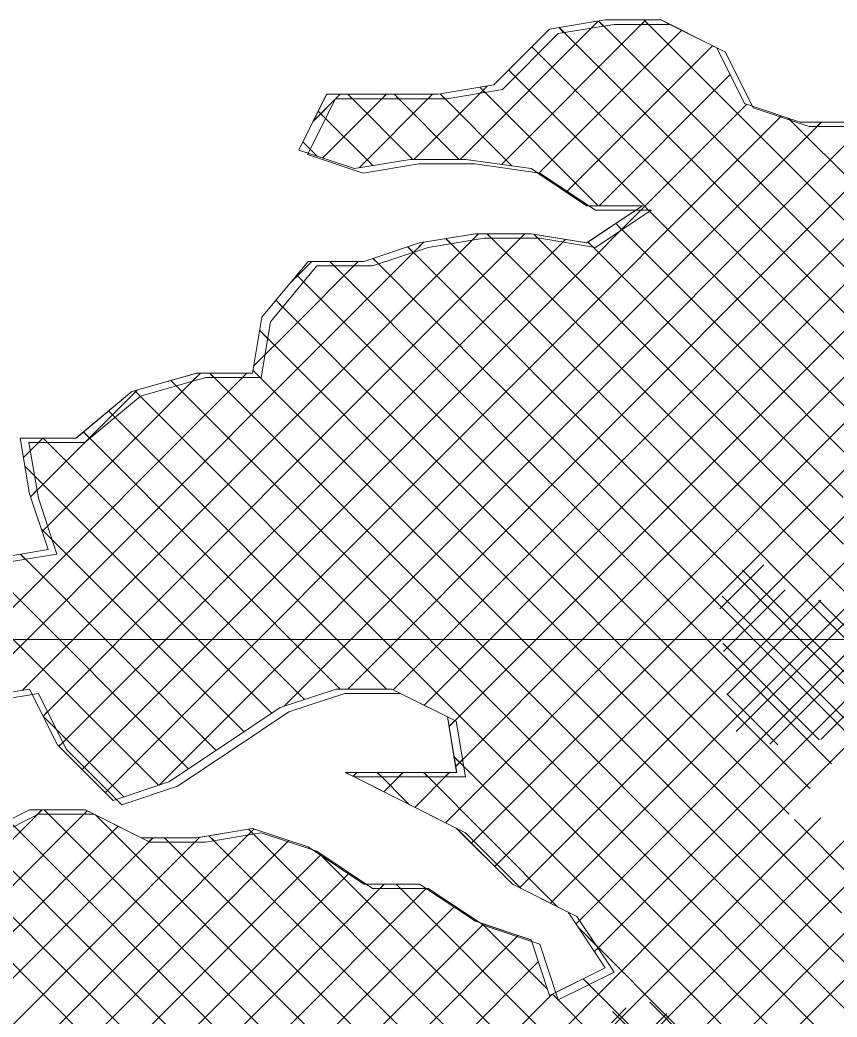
# Model space of a CAD drawing. Header units: millimetres. Extents: x -35517 to 139323, y -3702 to 5999.
# Drawn here: x 132737 to 134119, y 3792 to 5479 of the extents above; entities that cross this region are included whole.
import ezdxf

# ---------------------------------------------------------------- set-up
doc = ezdxf.new("R2010")
doc.units = ezdxf.units.MM
for name, color, linetype, lineweight in [('G-ANNO-TEXT', 231, 'Continuous', 5), ('G-IMPT', 8, 'Continuous', 5), ('L-PLNT', 71, 'Continuous', 5)]:
    doc.layers.add(name, color=color, linetype=linetype, lineweight=lineweight)

# ---------------------------------------------------------------- blocks, each defined once
blk = doc.blocks.new('SVA_Shades of Green Tree - Australian_Tree_based_on_Leopard_Tree_2901-1101184-GENERAL EAST ELEVATION')
at = {"layer": 'G-IMPT'}
for p, q in [((24905.8, 5243.4), (25139.3, 5477.4)), ((24975.5, 5234.9), (25219.6, 5479.3)), ((25127.4, 5465.5), (25139.2, 5477.4)), ((25148.3, 5469), (25139.9, 5477.5)), ((25887.3, 4728.9), (25140, 5477.5)), ((25212.1, 5471.9), (25219.5, 5479.3)), ((25223.7, 5471.9), (25216.3, 5479.3)), ((25929, 4765.6), (25216.4, 5479.3)), ((25038.2, 5219.2), (25280.4, 5461.8)), ((25081.2, 5457.8), (25072.7, 5466.3)), ((25820.7, 4717.2), (25072.9, 5466.3)), ((25085.2, 5187.9), (25332.6, 5435.7)), ((25038, 5422.6), (25026.9, 5433.7)), ((25780.1, 4679.4), (25027.1, 5433.7)), ((25455, 4930.8), (25924.1, 5400.7)), ((24998.9, 5383.4), (24987.8, 5394.5)), ((25452.1, 4929.5), (24987.9, 5394.5)), ((25140.5, 5164.8), (25362.2, 5386.9)), ((25507.2, 4904.7), (25997.4, 5395.8)), ((24827.5, 5243.4), (24951.2, 5367.3)), ((24939.2, 5355.5), (24951.1, 5367.3)), ((24657.4, 5308.3), (24702.5, 5353.5)), ((24673.2, 5245.7), (24780.8, 5353.5)), ((24694.8, 5345.9), (24702.4, 5353.5)), ((24722.9, 5346.1), (24715.5, 5353.5)), ((24825.5, 5243.4), (24715.6, 5353.5)), ((24734.8, 5229), (24859.1, 5353.5)), ((24773.3, 5346.1), (24780.7, 5353.5)), ((24801.2, 5346.1), (24793.8, 5353.5)), ((24903.8, 5243.4), (24793.9, 5353.5)), ((24851.6, 5346.1), (24859, 5353.5)), ((24879.5, 5346.1), (24871.6, 5354.1)), ((24993.2, 5232.3), (24871.7, 5354.1)), ((24947.1, 5356.8), (24938.7, 5365.3)), ((25138.9, 5164.8), (24938.8, 5365.3)), ((24657.2, 5308.3), (24694.3, 5345.5)), ((24917.3, 4862.8), (25390.3, 5336.6)), ((24678, 5312.7), (24665.6, 5325.1)), ((24757.8, 5232.9), (24665.7, 5325.1)), ((24976, 4843.2), (25449, 5317)), ((25447.1, 5315.2), (25448.9, 5317)), ((24999.8, 4788.6), (25516.7, 5306.3)), ((25023.2, 4733.7), (25595, 5306.3)), ((25044.1, 4676.2), (25673.3, 5306.3)), ((25093.4, 4647.1), (25751.6, 5306.3)), ((25464.2, 5309.5), (25460.5, 5313.1)), ((25953.7, 4819.2), (25460.6, 5313.1)), ((25509.2, 5299), (25516.5, 5306.3)), ((24651.9, 5260.4), (24639.5, 5272.8)), ((24663.5, 5248.9), (24639.6, 5272.8)), ((25038.1, 5219.2), (25039.3, 5220.5)), ((25541.1, 4624.9), (26139, 5223.9)), ((25085.1, 5187.9), (25086.6, 5189.4)), ((25176.5, 5122.5), (25211.3, 5157.4)), ((25226.2, 5155.7), (25224.5, 5157.4)), ((25179.2, 5124.4), (25168.8, 5134.8)), ((25398.9, 4904.4), (25168.9, 5134.8)), ((24673.4, 4853.8), (24936.8, 5117.6)), ((24695, 4797), (25015.1, 5117.6)), ((24925.9, 5106.9), (24936.7, 5117.6)), ((24958.4, 5110.2), (24951, 5117.6)), ((25308, 4760.1), (24951.1, 5117.6)), ((25007.6, 5110.2), (25015, 5117.6)), ((25036.7, 5110.2), (25030.1, 5116.8)), ((25313.3, 4833.3), (25030.2, 5116.8)), ((24651.8, 4910.6), (24843.9, 5103.1)), ((24745.7, 4769.4), (25083.7, 5107.9)), ((24827.1, 5086.3), (24843.8, 5103.1)), ((24889.5, 5100.8), (24881.1, 5109.3)), ((25274.8, 4715), (24881.2, 5109.3)), ((25079.3, 5103.7), (25083.6, 5107.9)), ((25129.9, 5095.3), (25121.8, 5103.4)), ((25345.6, 4879.3), (25122, 5103.4)), ((24826.1, 5085.9), (24816.8, 5095.2)), ((25237.1, 4674.4), (24816.9, 5095.2)), ((24617, 5032.7), (24654.7, 5070.5)), ((24617.1, 5032.7), (24654.8, 5070.5)), ((24622.9, 4960), (24733.1, 5070.5)), ((24692.3, 5063.1), (24684.9, 5070.5)), ((24897, 4858.1), (24685.1, 5070.5)), ((24725.6, 5063.1), (24733, 5070.5)), ((24767.3, 5066.3), (24758.1, 5075.6)), ((24960.6, 4872.8), (24758.2, 5075.6)), ((24640.9, 5036.2), (24629.4, 5047.6)), ((24843.6, 4833.3), (24629.5, 5047.6)), ((24605.3, 4993.4), (24593.8, 5004.9)), ((24808.3, 4790.1), (24593.9, 5004.9)), ((24556.2, 4893.3), (24622.9, 4960)), ((24580, 4940.3), (24566.2, 4954.1)), ((24677.7, 4842.6), (24566.3, 4954.1)), ((25309.8, 4785.5), (25455, 4930.8)), ((25578.6, 4802.8), (25452.1, 4929.5)), ((24556.1, 4893.3), (24575.4, 4912.6)), ((24063.9, 4321.7), (24651.8, 4910.6)), ((24886.9, 4283.4), (25507.2, 4904.7)), ((25578.3, 4724.7), (25398.9, 4904.4)), ((23964.4, 4300.5), (24544.7, 4881.7)), ((24198.6, 4613.5), (24466.4, 4881.7)), ((24452.5, 4868), (24466.3, 4881.7)), ((24489.2, 4874.3), (24481.8, 4881.7)), ((25413.9, 3948.3), (24482, 4881.7)), ((24537.2, 4874.3), (24544.6, 4881.7)), ((24567.5, 4874.3), (24555, 4886.9)), ((25503.5, 3936.9), (24555.1, 4886.9)), ((24898.1, 4216.1), (25559.4, 4878.6)), ((25553.5, 4671.1), (25345.6, 4879.3)), ((24266.3, 4210.8), (24917.3, 4862.8)), ((24425.1, 4860.1), (24416.1, 4869.2)), ((25296.2, 3987.7), (24416.2, 4869.2)), ((24964.9, 4868.6), (24960.6, 4872.8)), ((25197.6, 4635.5), (24964.9, 4868.6)), ((24165.5, 4345.1), (24673.4, 4853.8)), ((24179, 4672.3), (24359.3, 4852.9)), ((24271.2, 4764.8), (24359.2, 4852.9)), ((24305.5, 4171.6), (24976, 4843.2)), ((24364.6, 4842.4), (24355.2, 4851.8)), ((25261.6, 3943.9), (24355.3, 4851.8)), ((25024.3, 4730.6), (24897, 4858.1)), ((24752.9, 4767.2), (24677.7, 4842.6)), ((25497.9, 4177.8), (24843.6, 4833.3)), ((25554.3, 4591.9), (25313.3, 4833.3)), ((24321.7, 4806.9), (24310.9, 4817.7)), ((24780.9, 4347), (24311, 4817.7)), ((24881, 4120.6), (25576.8, 4817.6)), ((24279, 4771.2), (24268.2, 4782)), ((24702.6, 4347), (24268.3, 4782)), ((24396.5, 4184.3), (24999.8, 4788.6)), ((25462, 4135.4), (24808.3, 4790.1)), ((25163.9, 4639.3), (25309.8, 4785.5)), ((24167.1, 4738.8), (24199.9, 4771.7)), ((24192.4, 4764.3), (24199.8, 4771.7)), ((24207.6, 4764.3), (24200.3, 4771.7)), ((24642.1, 4329.2), (24200.4, 4771.7)), ((24227.2, 4250), (24745.7, 4769.4)), ((25550.5, 3968.3), (24752.9, 4767.2)), ((25943.4, 4123.7), (25308, 4760.1)), ((24167, 4738.8), (24178.6, 4750.5)), ((24924.8, 4086.1), (25585.5, 4747.8)), ((24608.1, 4317.8), (25023.2, 4733.7)), ((25109.5, 4645.3), (25024.3, 4730.6)), ((24185.8, 4707.8), (24169.4, 4724.1)), ((24587, 4306), (24169.5, 4724.1)), ((25898.3, 4090.5), (25274.8, 4715)), ((25515.5, 4261.4), (25961, 4707.7)), ((24178.9, 4672.3), (24189.8, 4683.3)), ((24715.6, 4347), (25044.1, 4676.2)), ((25853.1, 4057.3), (25237.1, 4674.4)), ((24792.5, 4345.7), (25093.4, 4647.1)), ((25533.8, 4220.3), (25109.5, 4645.3)), ((24395.6, 4184), (23943, 4637.4)), ((24844.7, 4319.6), (25163.9, 4639.3)), ((24964, 4046.9), (25541.1, 4624.9)), ((25807.9, 4024.1), (25197.6, 4635.5)), ((24215.5, 4599.6), (24196.9, 4618.2)), ((24540, 4274.6), (24197, 4618.2)), ((24198.5, 4613.5), (24207.7, 4622.8)), ((24446, 4211.9), (24079.7, 4578.8)), ((24170.1, 4566.6), (24161.6, 4575.1)), ((24493, 4243.2), (24161.7, 4575.1)), ((25006.2, 4010.7), (25563.5, 4568.9)), ((25345, 4482.8), (25419.5, 4557.4)), ((25372.7, 4275.2), (25665.6, 4568.6)), ((25959, 3971.2), (25382.5, 4548.7)), ((25429.6, 4253.8), (25708.7, 4533.3)), ((25058.4, 3984.6), (25585.8, 4512.9)), ((25351, 4410.4), (25455.1, 4514.6)), ((25879.5, 3972.4), (25348.9, 4503.9)), ((25357, 4338), (25515.9, 4497.1)), ((25999.9, 4008.7), (25512.3, 4497.1)), ((25101.7, 3949.5), (25633.1, 4481.8)), ((25296.4, 3987.7), (25766.2, 4458.3)), ((25133, 3902.5), (25680.7, 4451.1)), ((25513.1, 4261), (25349.8, 4424.6)), ((25443.1, 4252.7), (25356.9, 4339)), ((24886.7, 4283.4), (24896.8, 4293.5)), ((24227, 4250), (24233.6, 4256.5)), ((24911.6, 4216), (24895.2, 4232.4)), ((25257.8, 3869.3), (24895.4, 4232.4)), ((24897.9, 4216.1), (24909.6, 4227.8)), ((24266.2, 4210.8), (24269.9, 4214.5)), ((24724.2, 4199), (24730.7, 4205.5)), ((24724.4, 4199), (24730.9, 4205.5)), ((24772.8, 4198.1), (24765.5, 4205.5)), ((24819.8, 4151.2), (24765.6, 4205.5)), ((24776.6, 4172.9), (24809.2, 4205.5)), ((24801.6, 4198.1), (24809, 4205.5)), ((24828.8, 4146.7), (24887.4, 4205.5)), ((24851.1, 4198.1), (24843.8, 4205.5)), ((25070.5, 3978.5), (24843.9, 4205.5)), ((24879.9, 4198.1), (24887.3, 4205.5)), ((24305.4, 4171.6), (24309.1, 4175.3)), ((23658.1, 3601.5), (24198.3, 4142.6)), ((23674.7, 3539.7), (24274.9, 4140.9)), ((24189.5, 4133.9), (24198.1, 4142.6)), ((24209.3, 4135.2), (24201.9, 4142.6)), ((24622.4, 3721.5), (24202, 4142.6)), ((24269.1, 4135.2), (24274.8, 4140.9)), ((24606.5, 3659.1), (24141.6, 4124.7)), ((24658.2, 3764), (24289, 4133.8)), ((25359.2, 3972.2), (25515.6, 4128.9)), ((25413.7, 3948.3), (25598.5, 4133.5)), ((25569.5, 4027.7), (25471, 4126.4)), ((23687.2, 3473.8), (24327.1, 4114.8)), ((23933.3, 3485.1), (24557.3, 4110.1)), ((24547.2, 4100.1), (24557.2, 4110.1)), ((24556, 4101.6), (24547.6, 4110)), ((24968.6, 3688.4), (24547.7, 4110)), ((23734.2, 3442.4), (24386.1, 4095.4)), ((23793.3, 3423.2), (24465.2, 4096.3)), ((24440.3, 3590.2), (23935.9, 4095.4)), ((24492.5, 3616.3), (24014.2, 4095.4)), ((24555.5, 3631.7), (24089.4, 4098.6)), ((24257.5, 3731.3), (24616.1, 4090.5)), ((24379.2, 4088.7), (24385.9, 4095.4)), ((24413, 4088), (24405.6, 4095.4)), ((24736.5, 3764), (24405.7, 4095.4)), ((24456.9, 4088), (24465.1, 4096.3)), ((24488.9, 4090.4), (24480.5, 4098.8)), ((24831.8, 3747.1), (24480.6, 4098.8)), ((24614.1, 4088.7), (24615.9, 4090.5)), ((24924.7, 4086.1), (24928.4, 4089.8)), ((24288.8, 3684.3), (24669.5, 4065.7)), ((25024.8, 3710.6), (24671.8, 4064.1)), ((24963.9, 4046.9), (24967.6, 4050.6)), ((24320.8, 3637.9), (24716.5, 4034.3)), ((24367.8, 3606.6), (24777.3, 4016.8)), ((24769.8, 4009.4), (24777.2, 4016.8)), ((24804.7, 4009.4), (24797.3, 4016.8)), ((25135.7, 3677.9), (24797.4, 4016.8)), ((25468.2, 3924.5), (25568.8, 4025.3)), ((24419.1, 3579.6), (24848.2, 4009.3)), ((25262.2, 3953.5), (25296.4, 3987.7)), ((26029.6, 3253.1), (25296.2, 3987.7)), ((24681.6, 3764), (24895.2, 3978)), ((25257.3, 3870.1), (25359.2, 3972.2)), ((24759.9, 3764), (24944.9, 3949.3)), ((24945.3, 3946.9), (24942, 3950.3)), ((25053.3, 3838.9), (24942.1, 3950.3)), ((24943.5, 3948.1), (24944.8, 3949.3)), ((25020.9, 3711.7), (25262.2, 3953.5)), ((25101.6, 3949.5), (25107.5, 3955.5)), ((24534, 2910.4), (25556, 3934)), ((25135.9, 3912.9), (25106.1, 3942.8)), ((25328.4, 3720.2), (25106.2, 3942.8)), ((25951.3, 3253.1), (25261.6, 3943.9)), ((25290.2, 3824.7), (25413.7, 3948.3)), ((26107.9, 3253.1), (25413.9, 3948.3)), ((26128.9, 3310.4), (25503.5, 3936.9)), ((24760.7, 3058.9), (25618, 3917.7)), ((24825.4, 3751.2), (25003.6, 3929.7)), ((25001.7, 3927.9), (25003.5, 3929.7)), ((25323, 3779.1), (25468.2, 3924.5)), ((25132.9, 3902.5), (25138.8, 3908.4)), ((24872.9, 3720.4), (25037.8, 3885.5)), ((25081.4, 3693.9), (25257.3, 3870.1)), ((25873, 3253.1), (25257.8, 3869.3)), ((25123.6, 3846.7), (25113.8, 3856.6)), ((25279, 3691.2), (25113.9, 3856.6)), ((24920.5, 3689.6), (25060.5, 3829.9)), ((25229.7, 3662.1), (25061.7, 3830.5)), ((25141.9, 3676.1), (25290.2, 3824.7)), ((25311.1, 3732), (25226.2, 3817.1)), ((24939.4, 3481.2), (25255.3, 3797.6)), ((25161.4, 3782), (25186.5, 3807.2)), ((25948.4, 3015.2), (25163.5, 3801.4))]:
    blk.add_line(p, q, dxfattribs=at)
at = {"layer": 'G-IMPT', "flags": 128}
for points in [[(25779.4, 5306.3), (25481, 5306.3), (25386.7, 5337.8), (25339.6, 5432.2), (25245.4, 5479.3), (25151.1, 5479.3), (25056.9, 5463.6), (24962.7, 5369.3), (24868.4, 5353.5), (24679.9, 5353.5), (24632.8, 5259.2), (24727.1, 5227.7), (24821.3, 5243.4), (24915.5, 5243.4), (25025.5, 5227.7), (25119.7, 5164.8), (25214, 5164.8), (25119.7, 5101.9), (25025.5, 5117.6), (24931.3, 5117.6), (24837, 5101.9), (24742.8, 5070.5), (24648.5, 5070.5), (24570, 4976.1), (24554.3, 4881.7), (24460.1, 4881.7), (24350.1, 4850.3), (24255.9, 4771.7), (24161.6, 4771.7), (24177.3, 4677.3), (24208.7, 4582.9), (24114.5, 4567.2)], [(24083.1, 4331.3), (24177.3, 4347), (24224.5, 4252.7), (24318.7, 4158.3), (24412.9, 4189.8), (24507.2, 4252.7), (24601.4, 4315.6), (24695.7, 4347), (24789.9, 4347), (24884.1, 4299.9), (24899.8, 4205.5), (24711.4, 4205.5), (24805.6, 4158.3), (24899.8, 4111.1), (24994.1, 4016.8), (25088.3, 3969.6), (25151.1, 3875.2), (25056.9, 3828.1), (25025.5, 3922.4), (24931.3, 3953.9), (24837, 4016.8), (24742.8, 4016.8), (24648.5, 4079.7), (24554.3, 4111.1), (24460.1, 4095.4), (24365.8, 4095.4), (24271.6, 4142.6), (24177.3, 4142.6), (24083.1, 4095.4)], [(25260.1, 5471.9), (25245.3, 5479.3), (25151, 5479.3), (25056.8, 5463.6), (24962.5, 5369.3), (24868.3, 5353.5), (24679.8, 5353.5), (24632.7, 5259.2), (24648.6, 5253.9)], [(26140.4, 5398.1), (26062, 5385), (25967.8, 5400.7), (25873.5, 5400.7), (25779.3, 5306.3), (25480.9, 5306.3), (25400, 5333.3)], [(25035.4, 5221), (25119.6, 5164.8), (25123.4, 5164.8)], [(25202.8, 5157.4), (25119.6, 5101.9), (25025.4, 5117.6), (24931.1, 5117.6), (24836.9, 5101.9), (24742.6, 5070.5), (24648.4, 5070.5), (24569.9, 4976.1), (24554.2, 4881.7), (24459.9, 4881.7), (24350, 4850.3), (24255.7, 4771.7), (24161.5, 4771.7), (24177.2, 4677.3), (24208.6, 4582.9), (24114.4, 4567.2), (24020.4, 4598.6)], [(24336.9, 4164.4), (24200.2, 4301.3), (24695, 4797)], [(24181.8, 4337.9), (24224.3, 4252.7), (24318.6, 4158.3), (24324.2, 4160.2)], [(24222.4, 4278.9), (24200, 4301.3), (24207.5, 4308.8)], [(24884, 4299.9), (24899.7, 4205.5), (24711.2, 4205.5), (24726.1, 4198.1)], [(24286.3, 4135.2), (24271.4, 4142.6), (24177.2, 4142.6), (24083, 4095.4), (23894.5, 4095.4), (23863.1, 4001.1), (23768.8, 3938.2), (23706, 3843.8), (23611.8, 3796.6), (23517.5, 3749.4), (23611.8, 3670.8), (23674.6, 3576.4), (23674.6, 3482.1), (23768.8, 3419.2), (23771.8, 3419.7)], [(24655.7, 4074.8), (24648.4, 4079.7), (24554.2, 4111.1), (24459.9, 4095.4), (24365.8, 4095.4)], [(24899.7, 4111.1), (24993.9, 4016.8), (25008.8, 4009.4)], [(24848, 4009.4), (24836.9, 4016.8), (24746.4, 4016.8)], [(25088.2, 3969.6), (25151, 3875.2), (25067.4, 3833.4)], [(25026.3, 3919.7), (25025.4, 3922.4), (24938.7, 3951.4)]]:
    blk.add_lwpolyline(points, dxfattribs=at)
at = {"layer": 'L-PLNT'}
for p, q in [((25165.9, 5471.9), (25071.6, 5456.2)), ((25260.1, 5471.9), (25165.9, 5471.9)), ((25354.3, 5424.8), (25260.1, 5471.9)), ((25071.6, 5456.2), (24977.4, 5361.9)), ((25071.6, 5456.2), (25071.6, 5456.2)), ((25401.5, 5330.4), (25354.3, 5424.8)), ((24977.4, 5361.9), (24883.1, 5346.1)), ((24694.7, 5346.1), (24647.5, 5251.8)), ((24694.6, 5346.1), (24694.7, 5346.1)), ((24883.1, 5346.1), (24694.7, 5346.1)), ((25495.7, 5299), (25401.5, 5330.4)), ((25794.1, 5299), (25495.7, 5299)), ((24647.5, 5251.8), (24741.8, 5220.3)), ((24647.5, 5251.8), (24647.5, 5251.8)), ((24741.8, 5220.3), (24836, 5236)), ((24836, 5236), (24930.3, 5236)), ((24930.3, 5236), (25040.2, 5220.3)), ((25040.2, 5220.3), (25134.5, 5157.4)), ((25134.5, 5157.4), (25228.7, 5157.4)), ((25228.7, 5157.4), (25134.5, 5094.5)), ((24946, 5110.2), (24851.7, 5094.5)), ((25040.2, 5110.2), (24946, 5110.2)), ((25134.5, 5094.5), (25040.2, 5110.2)), ((24851.7, 5094.5), (24757.5, 5063.1)), ((24663.3, 5063.1), (24587.4, 4972)), ((24663.2, 5063.1), (24663.3, 5063.1)), ((24757.5, 5063.1), (24663.3, 5063.1)), ((24584.7, 4968.7), (24569, 4874.3)), ((24587.4, 4972), (24584.7, 4968.7)), ((24584.7, 4968.7), (24584.7, 4968.7)), ((24474.8, 4874.3), (24364.8, 4842.9)), ((24569, 4874.3), (24474.8, 4874.3)), ((24364.8, 4842.9), (24270.6, 4764.3)), ((24364.8, 4842.9), (24364.8, 4842.9)), ((24270.6, 4764.3), (24176.3, 4764.3)), ((24176.3, 4764.3), (24192.1, 4669.9)), ((24176.3, 4764.3), (24176.3, 4764.3)), ((24192, 4669.9), (24192.1, 4669.9)), ((24192.1, 4669.9), (24223.5, 4575.5)), ((24223.5, 4575.5), (24129.2, 4559.8)), ((24097.8, 4323.9), (24192.1, 4339.6)), ((24192.1, 4339.6), (24239.2, 4245.3)), ((24616.1, 4308.2), (24710.4, 4339.6)), ((24710.4, 4339.6), (24804.6, 4339.6)), ((24804.6, 4339.6), (24898.9, 4292.5)), ((24521.9, 4245.3), (24616.1, 4308.2)), ((24898.9, 4292.5), (24914.6, 4198.1)), ((24239.2, 4245.3), (24333.4, 4150.9)), ((24427.7, 4182.4), (24521.9, 4245.3)), ((24914.6, 4198.1), (24726.1, 4198.1)), ((24726.1, 4198.1), (24820.3, 4150.9)), ((24333.4, 4150.9), (24427.7, 4182.4)), ((24192.1, 4135.2), (24097.8, 4088)), ((24286.3, 4135.2), (24192.1, 4135.2)), ((24380.5, 4088), (24286.3, 4135.2)), ((24333.4, 4150.9), (24333.4, 4150.9)), ((24820.3, 4150.9), (24914.6, 4103.7)), ((24569, 4103.7), (24474.8, 4088)), ((24663.3, 4072.3), (24569, 4103.7)), ((24914.6, 4103.7), (25008.8, 4009.4)), ((24474.8, 4088), (24380.5, 4088)), ((24757.5, 4009.4), (24663.3, 4072.3)), ((24851.7, 4009.4), (24757.5, 4009.4)), ((24946, 3946.5), (24851.7, 4009.4)), ((25008.8, 4009.4), (25103, 3962.2)), ((25008.8, 4009.4), (25008.8, 4009.4)), ((25103, 3962.2), (25165.9, 3867.9)), ((25040.2, 3915), (24946, 3946.5)), ((25071.6, 3820.7), (25040.2, 3915)), ((25165.9, 3867.9), (25071.6, 3820.7))]:
    blk.add_line(p, q, dxfattribs=at)

msp = doc.modelspace()

# ---------------------------------------------------------------- linework, layer by layer
at = {"layer": 'G-ANNO-TEXT', "color": 7}
for p, q in [((126226.1, 4430.6), (133345.4, 4430.6)), ((133345.4, 4430.6), (134857.5, 4430.6))]:
    msp.add_line(p, q, dxfattribs=at)

# ---------------------------------------------------------------- block references
at = {"layer": 'L-PLNT'}
msp.add_blockref('SVA_Shades of Green Tree - Australian_Tree_based_on_Leopard_Tree_2901-1101184-GENERAL EAST ELEVATION', (108576.2, 0), dxfattribs=at)

doc.saveas('drawing.dxf')
